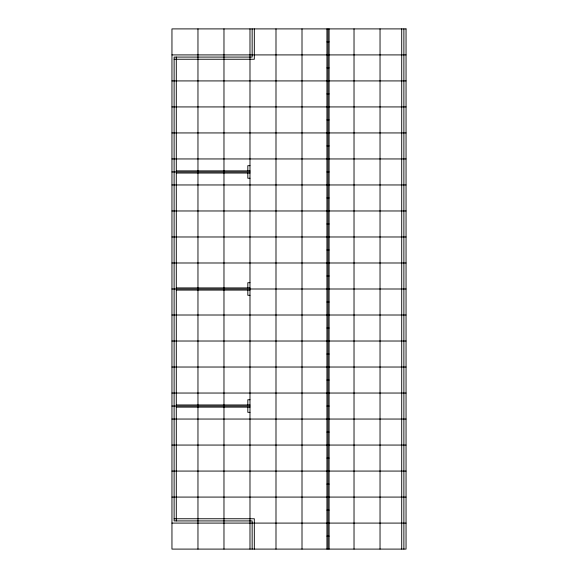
<?xml version="1.0" encoding="UTF-8"?>
<svg xmlns="http://www.w3.org/2000/svg" width="578" height="578" viewBox="0 0 578 578"><rect width="100%" height="100%" fill="white"/><g stroke="black" fill="none" stroke-linecap="round" stroke-linejoin="round"><path stroke-width="0.87" d="M326.931 41.905L329.099 41.905M171.955 54.91L406.045 54.91M174.123 59.245L254.32 59.245L254.32 28.9M326.931 67.915L329.099 67.915M171.955 80.92L406.045 80.92M326.931 93.925L329.099 93.925M171.955 106.93L406.045 106.93M326.931 119.935L329.099 119.935M171.955 132.94L406.045 132.94M326.931 145.945L329.099 145.945M171.955 158.95L406.045 158.95M249.985 165.669L247.818 165.669L247.818 170.871M176.29 170.871L249.985 170.871M171.955 171.955L249.985 171.955M326.931 171.955L329.099 171.955M176.29 173.039L249.985 173.039M249.985 178.241L247.818 178.241L247.818 173.039M171.955 184.96L406.045 184.96M326.931 197.965L329.099 197.965M171.955 210.97L406.045 210.97M326.931 223.975L329.099 223.975M171.955 236.98L406.045 236.98M326.931 249.985L329.099 249.985M171.955 262.99L406.045 262.99M326.931 275.995L329.099 275.995M249.985 282.714L247.818 282.714L247.818 287.916M176.29 287.916L249.985 287.916M171.955 289L406.045 289M176.29 290.084L249.985 290.084M249.985 295.286L247.818 295.286L247.818 290.084M326.931 302.005L329.099 302.005M171.955 315.01L406.045 315.01M326.931 328.015L329.099 328.015M171.955 341.02L406.045 341.02M326.931 354.025L329.099 354.025M171.955 367.03L406.045 367.03M326.931 380.035L329.099 380.035M171.955 393.04L406.045 393.04M249.985 399.759L247.818 399.759L247.818 404.961M176.29 404.961L249.985 404.961M171.955 406.045L249.985 406.045M326.931 406.045L329.099 406.045M176.29 407.129L249.985 407.129M249.985 412.331L247.818 412.331L247.818 407.129M171.955 419.05L406.045 419.05M326.931 432.055L329.099 432.055M171.955 445.06L406.045 445.06M326.931 458.065L329.099 458.065M171.955 471.07L406.045 471.07M326.931 484.075L329.099 484.075M171.955 497.08L406.045 497.08M326.931 510.085L329.099 510.085M174.123 518.755L254.32 518.755L254.32 549.1M171.955 523.09L406.045 523.09M326.931 536.095L329.099 536.095M403.877 28.9L403.877 549.1M401.71 28.9L401.71 549.1M380.035 28.9L380.035 549.1M354.025 28.9L354.025 549.1M329.099 28.9L329.099 549.1M328.015 28.9L328.015 549.1M326.931 28.9L326.931 549.1M302.005 28.9L302.005 549.1M275.995 28.9L275.995 549.1M252.153 28.9L252.153 57.078L174.123 57.078L174.123 520.923L252.153 520.923L252.153 549.1M249.985 28.9L249.985 549.1M223.975 28.9L223.975 549.1M197.965 28.9L197.965 549.1M176.29 57.078L176.29 520.923M406.045 28.9L171.955 28.9L171.955 549.1L406.045 549.1L406.045 28.9"/></g></svg>
